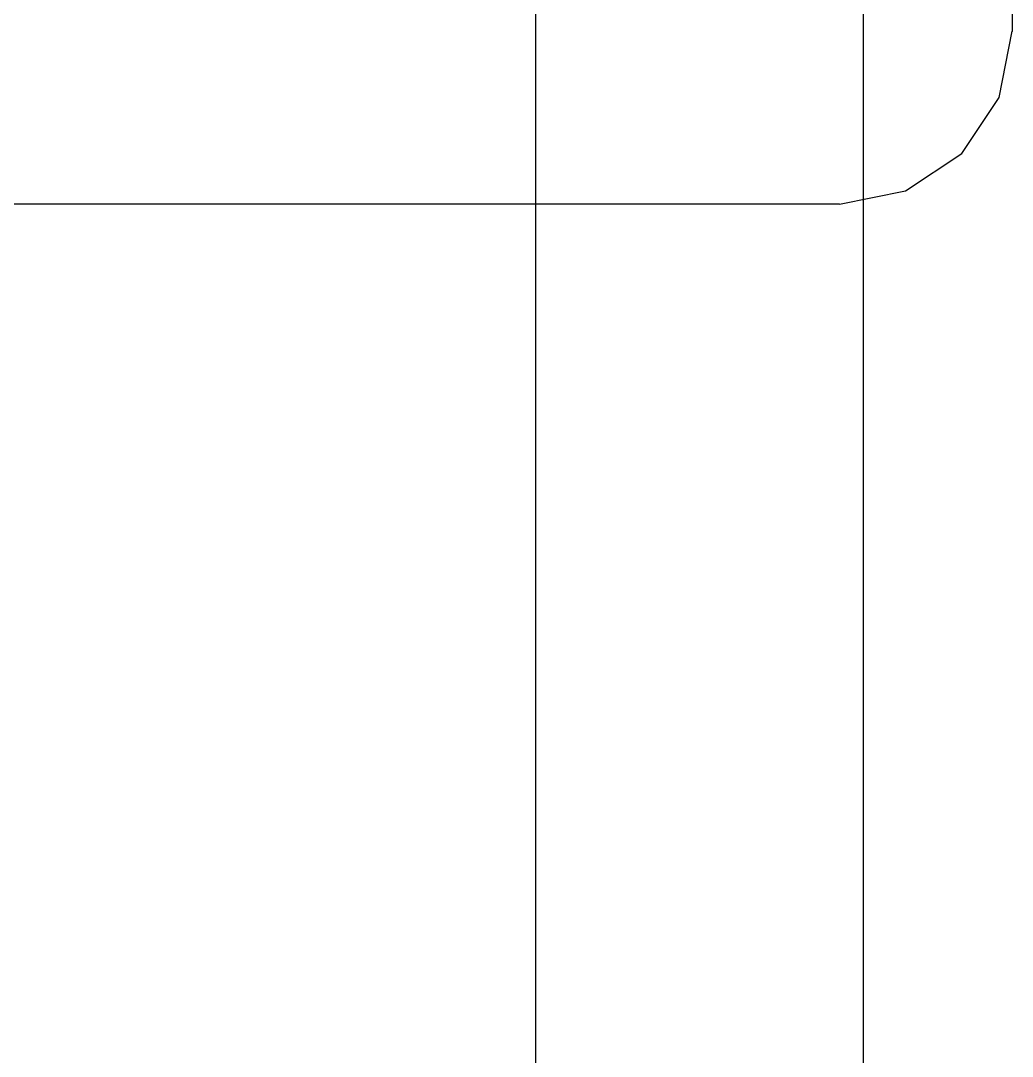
# Model space of a CAD drawing. Extents: x -353 to 646, y -933 to 332.
# Drawn here: x -6.51 to 6.03, y 293.09 to 306.19 of the extents above; entities that cross this region are included whole.
import ezdxf

# ---------------------------------------------------------------- set-up
doc = ezdxf.new("R2010")
doc.units = 0

msp = doc.modelspace()

# ---------------------------------------------------------------- linework, layer by layer
at = {"layer": 'Layer 1'}
for p, q in [((6.02894, 328.086), (6.02894, 306.053)), ((0, 320), (0, 75.2004)), ((5.862778, 305.21776), (6.02894, 306.054)), ((5.389159, 304.508823), (5.862778, 305.21776)), ((4.680235, 304.035185), (5.389159, 304.508823)), ((3.844, 303.869), (4.680235, 304.035185)), ((3.84472, 303.869), (-26.4319, 303.869))]:
    msp.add_line(p, q, dxfattribs=at)
at = {"layer": '注意'}
msp.add_line((4.14097, 315.859), (4.14097, 84.1411), dxfattribs=at)

doc.saveas('drawing.dxf')
